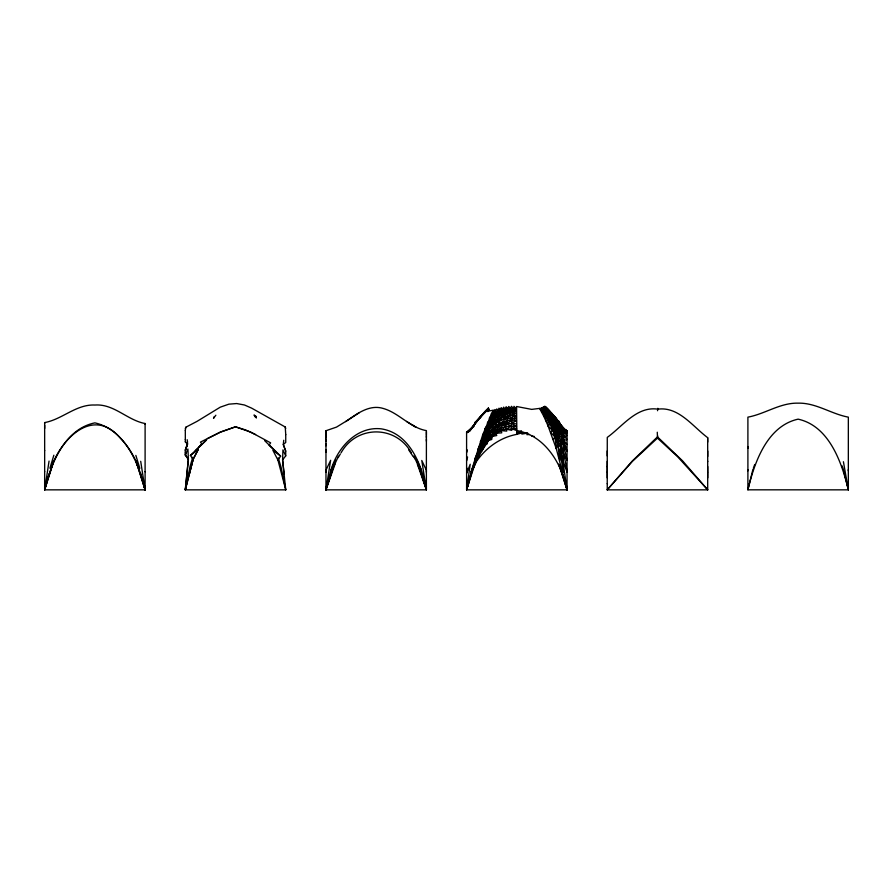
<?xml version="1.0" encoding="UTF-8"?>
<svg xmlns="http://www.w3.org/2000/svg" width="893" height="893" viewBox="0 0 893 893"><rect width="100%" height="100%" fill="white"/><g stroke="black" fill="none" stroke-linecap="round" stroke-linejoin="round"><path stroke-width="1.34" d="M50.622 468.981L53.893 460.755L44.65 489.822L44.661 471.493M44.65 428.484L44.661 425.235M44.65 423.382L44.65 422.579C62.264 419.409 76.184 404.127 94.971 405.031C113.98 403.669 127.342 420.268 145.112 423.528L145.112 424.275M145.101 471.75L145.112 423.528M185.309 430.259L185.844 427.222L197.141 421.306L220.27 407.163L228.865 404.172L236.667 403.547L244.481 404.998L251.614 408.123L285.247 427.01L285.738 434.578M326.648 485.725L325.956 489.788L330.99 470.008L335.623 460.152L325.956 489.799L325.978 470.142L330.644 460.297L325.956 489.799L334.931 464.36M349.018 419.42L336.516 427.1L325.956 430.727L325.967 437.57M426.385 472.174L426.396 438.976M345.68 421.596C356.53 414.162 369.11 404.116 383.231 408.458C399.015 412.901 410.01 427.758 426.396 430.627L426.396 434.724M472.732 468.97L474.92 463.947L466.604 489.788L466.592 432.223C475.31 425.928 479.999 415.267 488.46 408.257L476.002 421.876M607.24 483.693L607.273 437.391C622.521 426.419 636.832 405.958 657.806 409.173C678.658 406.326 692.711 426.53 707.669 437.67L707.702 456.479M657.628 435.784L657.471 438.106L677.564 456.658L707.691 489.81L707.702 461.179M747.899 469.595L747.887 489.822L848.35 489.844L848.339 469.595M848.339 470.845L848.339 417.143C831.182 413.984 816.068 402.698 798.119 403.156C780.169 402.698 765.055 413.984 747.899 417.143L747.899 448.409M185.331 439.389L185.32 441.89L187.53 443.933L185.364 450.128L187.53 443.933M325.956 441.254L325.956 433.429M551.003 413.001L545.043 406.717L551.807 413.247L561.965 426.452L561.63 436.409L567.044 460.141C556.808 443.698 555.58 421.284 541.024 407.889C553.258 427.133 561.128 449.637 562.947 472.386L563.963 436.487L567.044 435.483C558.192 427.267 554.285 414.497 544.864 406.371C553.47 413.66 558.739 423.941 567.055 431.174L567.044 489.788L556.294 448.71L547.989 425.771L548.001 419.967L545.746 409.987L543.223 407.063C554.966 416.54 557.366 433.205 567.044 444.513M426.385 437.481L426.396 431.654M198.246 449.514L193.1 459.426L185.309 489.755L188.323 459.337L185.331 455.062C183.969 449.581 188.869 445.082 187.162 439.691M547.989 425.771C551.517 424.019 553.515 419.855 553.649 416.015L544.964 406.46L549.362 412.019L549.228 411.081L548.09 413.459L543.893 416.484L547.989 425.771L552.477 430.448L550.59 432.167L555.078 437.202L556.294 448.71C558.371 440.517 563.472 423.349 556.049 419.096M539.562 408.414L543.893 416.484L543.469 411.193L539.562 408.414L531.681 409.385L516.578 406.505L516.824 430.56C545.154 435.65 561.697 463.59 567.044 489.799L560.759 446.801L561.63 436.409L558.951 436.945C554.531 426.765 551.249 414.542 542.285 407.465L544.808 410.68L545.969 420.916C555.357 415.178 550.724 412.041 544.719 406.415C553.481 414.185 558.895 424.878 567.055 432.871L563.963 433.183L561.931 427.702L559.777 426.53L558.114 421.529C558.505 419.699 547.8 409.385 553.805 416.06L553.805 416.741L551.818 413.481L553.805 416.741M516.891 430.828L516.824 434.355C500.415 437.403 486.071 447.639 476.65 461.257M556.116 418.348L554.564 425.727L552.477 430.448L551.394 422.969L548.001 419.967M557.879 444.725L559.811 460.621L560.759 446.801L557.879 444.725L556.082 434.143L558.114 421.529L555.658 419.777M473.636 426.887L475.154 422.289L488.549 408.481L480.557 417.344M466.592 432.223C475.176 426.017 480.311 415.524 488.393 408.201L488.984 410.959L493.182 410.267C485.178 436.822 472.654 462.485 466.604 489.799L470.22 464.26L466.615 473.335M561.898 427.2L561.965 426.452L564.13 429.377L567.055 431.297L564.019 430.627L558.415 420.67L561.898 427.2L560.547 425.392M188.412 459.214L185.342 454.95L187.91 449.012L188.412 459.214L185.309 489.755L193.067 459.404L198.201 449.492L190.41 455.43L193.067 459.404M283.74 440.26L283.304 444.513L285.715 451.155L285.715 455.876L282.59 459.895L285.749 489.755L277.935 460.062L272.845 450.217L280.648 456.122L277.935 460.074M486.685 444.547L496.508 416.83L499.98 410.244L499.031 408.201L492.501 422.456L481.662 451.333L488.426 440.495L491.708 439.512L492.143 436.465L496.731 435.538L496.084 433.306L501.051 430.649L506.175 429.176L511.801 430.337L511.109 426.084L513.977 406.304L516.455 408.938L513.52 408.704L506.231 413.481L504.378 416.171C504.701 424.867 499.131 431.866 492.143 436.465C482.298 446.366 476.282 459.192 471.058 471.962L482.789 434.59L493.182 410.267M513.52 408.704L510.573 408.67C499.767 412.454 499.913 424.465 496.084 433.306L501.754 432.837L501.051 430.649L505.706 426.53L511.376 406.293L516.321 411.383L512.649 413.113L506.231 413.481L499.6 415.424L487.31 423.081L496.854 408.927L497.479 411.148L485.111 428.484L485.412 432.212L482.789 434.59L483.191 438.407L477.722 449.637L495.626 425.782L500.571 412.399L503.685 407.13L504.735 409.195L499.6 415.424L507.302 420.659L516.4 420.77L511.577 423.461C503.864 423.215 496.463 426.943 491.117 432.335L493.349 432.982C499.589 427.3 508.184 424.945 516.467 426.564L511.577 423.461L516.444 423.874M657.828 409.351L657.84 408.302L657.538 410.724M53.491 461.134L44.65 489.822L49.059 461.078M145.101 471.627L145.112 489.822C138.839 463.032 124.629 429.578 94.881 422.858C64.977 428.919 51.001 463.3 44.65 489.822L45.32 485.692M187.463 478.927L185.309 489.755L190.019 466.615L192.754 457.249M467.463 468.323L466.615 472.408L467.541 470.12M516.321 411.383C506.588 409.563 497.2 412.99 489.23 418.348L494.934 409.53L495.102 412.119L490.034 424.666L485.412 432.212L494.421 423.963L500.091 420.112L503.764 421.585L498.417 426.742L501.386 427.792L501.051 430.649L506.777 431.096L505.706 426.53L502.848 424.822L507.302 420.659L499.544 423.349L495.626 425.782L493.349 432.982C476.561 447.259 473.044 469.964 466.604 489.799L468.769 480.892M752.911 469.428L747.887 489.822C754.406 462.496 767.087 425.983 798.119 419.152C829.15 425.983 841.842 462.496 848.35 489.833L847.457 484.374M189.338 474.049L193.1 459.426M466.604 460.833L467.586 457.015M470.979 429.522L469.484 431.263L466.592 432.056C469.83 432.737 476.326 421.63 471.705 428.138L471.727 428.662C476.002 420.592 482.789 413.626 488.906 409.307M44.65 489.822L47.173 480.579M47.887 477.934L48.97 473.971M466.604 489.788L471.281 472.788M325.956 489.788L330.22 475.143M49.908 468.222L53.859 455.218M466.604 452.572L467.396 450.005M553.336 439.669L556.082 434.143M185.364 450.016L187.575 443.843L185.32 441.801M516.4 420.77L508.34 415.814L506.231 413.481L506.32 411.226L508.776 406.449L510.573 408.67L507.648 408.838L506.197 406.75L504.735 409.195L496.508 416.83L498.495 418.739L494.421 423.963L495.626 425.782L486.093 435.148L471.627 472.006L481.874 446.69L481.104 445.082L486.093 435.148L490.034 424.666C497.021 418.069 506.588 413.984 516.277 416.127L512.649 413.113L516.333 413.537M753.368 468.2L754.73 464.483M214.108 416.785L213.527 418.304L215.86 415.223M474.038 425.838L475.154 422.289L475.456 423.65M185.309 428.551L185.844 427.222M51.191 467.698C60.869 439.244 92.749 406.092 119.997 437.782A81.308 81.308 0 0 1 135.066 459.37M330.99 470.008C337.241 448.163 356.553 426.05 381.199 428.841C409.697 433.25 421.876 464.907 426.396 489.799L426.374 470.198L421.775 460.464L426.396 489.799L417.422 464.338M185.331 455.062L186.336 452.684M486.361 410.657L484.162 413.258M331.549 471.225L333.223 467.441M481.104 445.082L474.652 459.415L478.146 453.365M331.604 471.147L338.469 456.178M473.736 425.727L475.188 422.702M472.754 469.205L476.092 462.395M480.356 441.555L483.191 438.407L492.501 422.456L491.898 420.223L501.319 407.632L501.911 409.586L494.153 418.415L495.805 420.402L491.105 426.809L492.746 428.383L487.042 437.135L489.866 436.543L476.65 460.062L485.669 441.354L483.984 440.908L489.264 431.777L488.114 429.667M338.157 457.607L340.311 454.057M488.426 440.495L493.349 432.982L492.143 436.465L497.245 430.147L494.264 429.466L499.544 423.349L497.155 422.032L501.364 417.187M280.648 456.122L269.173 444.948L270.624 442.85L250.587 432.033L235.495 426.821L220.459 432.022L200.434 442.124L201.985 444.145L190.41 455.43M471.705 428.138L469.484 431.263L466.592 432.915M341.026 452.885C356.452 424.956 395.889 424.912 411.327 452.851M486.674 411.327L488.672 408.86L486.54 410.925M607.24 483.604L607.251 489.81L632.356 460.9L657.471 436.878L657.27 432.223M607.251 489.81L632.356 461.424L657.471 438.106M487.879 411.628L489.397 409.831L487.757 411.137M483.191 438.407L486.093 435.148M195.355 450.753L206.573 439.914L199.195 446.958M199.161 447.025L202.008 444.201M553.649 416.015C557.991 419.598 559.956 425.302 564.13 429.377L567.055 430.75L564.097 429.165L566.073 430.694M484.218 413.046L481.718 415.055L479.954 418.237M485.111 428.484L490.034 424.666L489.23 421.92M500.091 420.112L504.043 418.828L508.34 415.814M349.196 419.286L359.176 412.756M511.109 426.084L506.175 429.176L516.69 429.042L506.688 423.717L511.845 420.29L508.095 418.214L504.043 418.828M207.41 438.63L220.459 432.134L235.495 426.821L245.564 429.946L255.61 434.556M491.072 413.928L501.911 409.586L507.648 408.838L502.982 411.796L502.804 414.408L504.378 416.171M512.984 411.093L508.954 413.135L516.344 418.493L508.095 418.214M521.512 430.861L516.813 433.194L527.73 433.116L521.847 434.076L522.271 432.781L516.824 434.355M541.85 411.952L547.063 408.737L555.602 421.541L561.507 432.815L567.055 439.501L563.896 440.439L561.507 432.815L559.118 432.011L557.478 425.392L555.156 423.249L553.515 418.181L550.479 415.87L548.882 411.729L544.451 406.538L551.104 414.776L555.982 418.728M526.87 434.679L529.549 434.467M44.65 489.844L145.112 489.844M185.297 489.844L285.76 489.844M325.945 489.844L426.407 489.844M466.592 489.844L567.055 489.844M607.24 489.844L707.702 489.844M531.893 436.231L534.148 436.387M511.432 428.729L516.824 430.56M412.454 425.035L415.959 427.2L406.538 421.418M255.778 416.328L254.025 415.011L256.324 417.745L255.789 416.294L256.324 417.745L254.55 416.283M549.329 411.472L550.992 412.812M657.471 436.878L682.587 460.855L707.691 489.81M264.685 440.673L275.703 451.501M560.514 453.644L567.033 472.118C565.09 456.959 560.748 442.548 557.321 427.903L554.564 425.727L553.08 419.587L550.066 417.154L546.706 408.938L543.915 406.773L546.494 409.374L549.463 418.627L552.041 421.183L553.481 427.769L556.808 431.096L558.672 440.986L561.184 441.287L567.044 451.345L563.896 440.439M269.173 444.937L271.974 447.739M545.121 407.163L547.175 409.128M408.626 449.782L413.102 456.479M561.965 426.452L563.394 428.64M413.481 456.401L414.91 458.756M285.715 455.876L282.936 449.893L282.601 459.895L284.119 474.295M421.362 470.042L416.864 460.297L426.396 489.799L425.481 484.363M413.894 456.156L421.329 472.375M418.013 464.907L420.246 469.941M553.638 416.83L555.602 421.541L557.824 423.092L559.398 429.176L562.043 429.879L563.963 436.487L564.097 429.165M135.557 460.576L139.074 469.026M137.734 465.588L135.87 460.911L145.112 489.822L140.703 461.301M841.954 465.722L843.327 469.428M562.021 473.178L558.75 464.17L567.044 489.799L566.463 485.781M285.715 451.155L283.304 444.513L285.727 442.47L285.738 434.567M285.247 427.01L285.749 428.45M560.648 469.238L567.044 489.788L564.443 479.675M136.249 461.246L145.112 489.822L144.007 482.99M135.848 455.408L139.833 468.345M278.248 457.841L281.139 467.486L285.749 489.755M422.523 476.46L426.396 489.788M140.435 472.743L145.112 489.822M843.639 470.711L848.35 489.822L843.416 461.726M553.481 427.769L555.078 437.202M545.188 407.889L545.232 408.681M707.669 437.67L707.691 442.091M426.385 435.605L426.396 441.164M185.309 430.247L185.331 439.468M747.899 446.533L747.899 470.845M707.702 466.526L707.702 472.051M707.702 472.397L707.702 477.9M607.24 461.279L607.24 466.671M325.956 432.804L325.956 430.727M325.956 439.099L325.967 445.841M325.967 449.704L325.967 472.207M44.65 422.579L44.661 450.652M44.661 450.552L44.661 471.582M707.702 451.021L707.702 461.625M607.24 450.943L607.24 455.91M607.24 466.425L607.24 471.928M607.24 472.163L607.24 477.889M325.967 443.453L325.967 452.249M488.393 408.201L486.294 410.825L488.326 408.335"/></g></svg>
